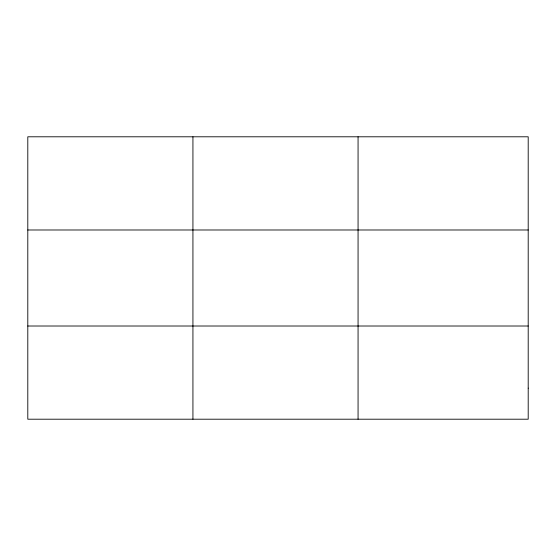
<?xml version="1.0" encoding="UTF-8"?>
<svg xmlns="http://www.w3.org/2000/svg" width="556" height="556" viewBox="0 0 556 556"><rect width="100%" height="100%" fill="white"/><g stroke="black" fill="none" stroke-linecap="round" stroke-linejoin="round"><path stroke-width="0.83" d="M192.932 419.203L192.932 136.797M358.064 419.203L358.064 136.797M27.8 229.989L528.2 229.989M27.8 326.011L528.2 326.011M528.2 388.137L528.2 419.203L27.8 419.203L27.8 136.797L528.2 136.797L528.2 388.137"/></g></svg>
